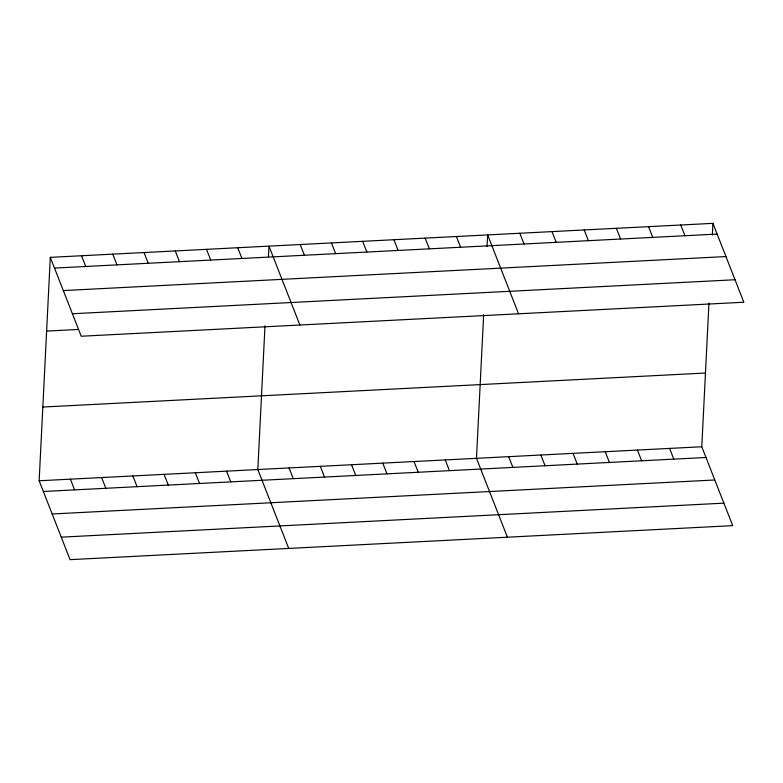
<?xml version="1.0" encoding="UTF-8"?>
<svg xmlns="http://www.w3.org/2000/svg" width="783" height="783" viewBox="0 0 783 783"><rect width="100%" height="100%" fill="white"/><g stroke="black" fill="none" stroke-linecap="round" stroke-linejoin="round"><path stroke-width="1.17" d="M708.958 303.099L701.783 446.76L732.702 525.647L70.069 559.649L39.15 480.762L50.298 257.353L712.931 223.351L743.85 302.238L81.217 336.24L50.298 257.353M264.987 325.885L257.822 469.546L288.731 548.433M268.442 256.667L268.97 246.136L299.889 325.023M483.659 314.668L476.485 458.319L507.404 537.207M487.055 246.616L487.643 234.91L518.552 313.797M712.354 235.057L712.931 223.351M54.507 268.08L717.14 234.078M63.315 290.571L725.949 256.57M72.398 313.748L735.031 279.746M46.618 331.082L77.86 329.477M42.83 407.043L705.463 373.031M39.15 480.762L701.783 446.76M43.349 491.489L705.982 457.487M52.167 513.981L714.801 479.979M61.25 537.158L723.884 503.156M680.75 225.005L684.949 235.722M648.569 226.649L652.768 237.376M616.378 228.303L620.586 239.03M584.196 229.957L588.395 240.684M669.602 448.414L673.801 459.132M552.005 231.611L556.214 242.339M637.411 450.059L641.62 460.786M519.824 233.256L524.033 243.983M605.23 451.713L609.428 462.44M573.039 453.367L577.247 464.094M456.401 236.515L460.61 247.242M540.857 455.021L545.066 465.738M425.159 238.12L429.368 248.847M508.676 456.665L512.875 467.392M393.927 239.725L398.126 250.443M362.686 241.321L366.894 252.048M445.253 459.924L449.452 470.652M331.444 242.926L335.653 253.653M414.011 461.53L418.21 472.257M300.212 244.531L304.411 255.258M382.77 463.135L386.978 473.852M351.538 464.73L355.736 475.457M237.729 247.741L241.937 258.459M320.296 466.335L324.495 477.062M206.497 249.337L210.696 260.064M289.054 467.94L293.263 478.667M175.255 250.942L179.464 261.669M144.013 252.547L148.222 263.274M226.581 471.151L230.779 481.868M112.781 254.152L116.98 264.879M195.339 472.746L199.548 483.473M81.54 255.757L85.748 266.474M164.107 474.351L168.306 485.078M132.865 475.956L137.064 486.683M101.624 477.561L105.832 488.289M70.392 479.167L74.591 489.884"/></g></svg>
